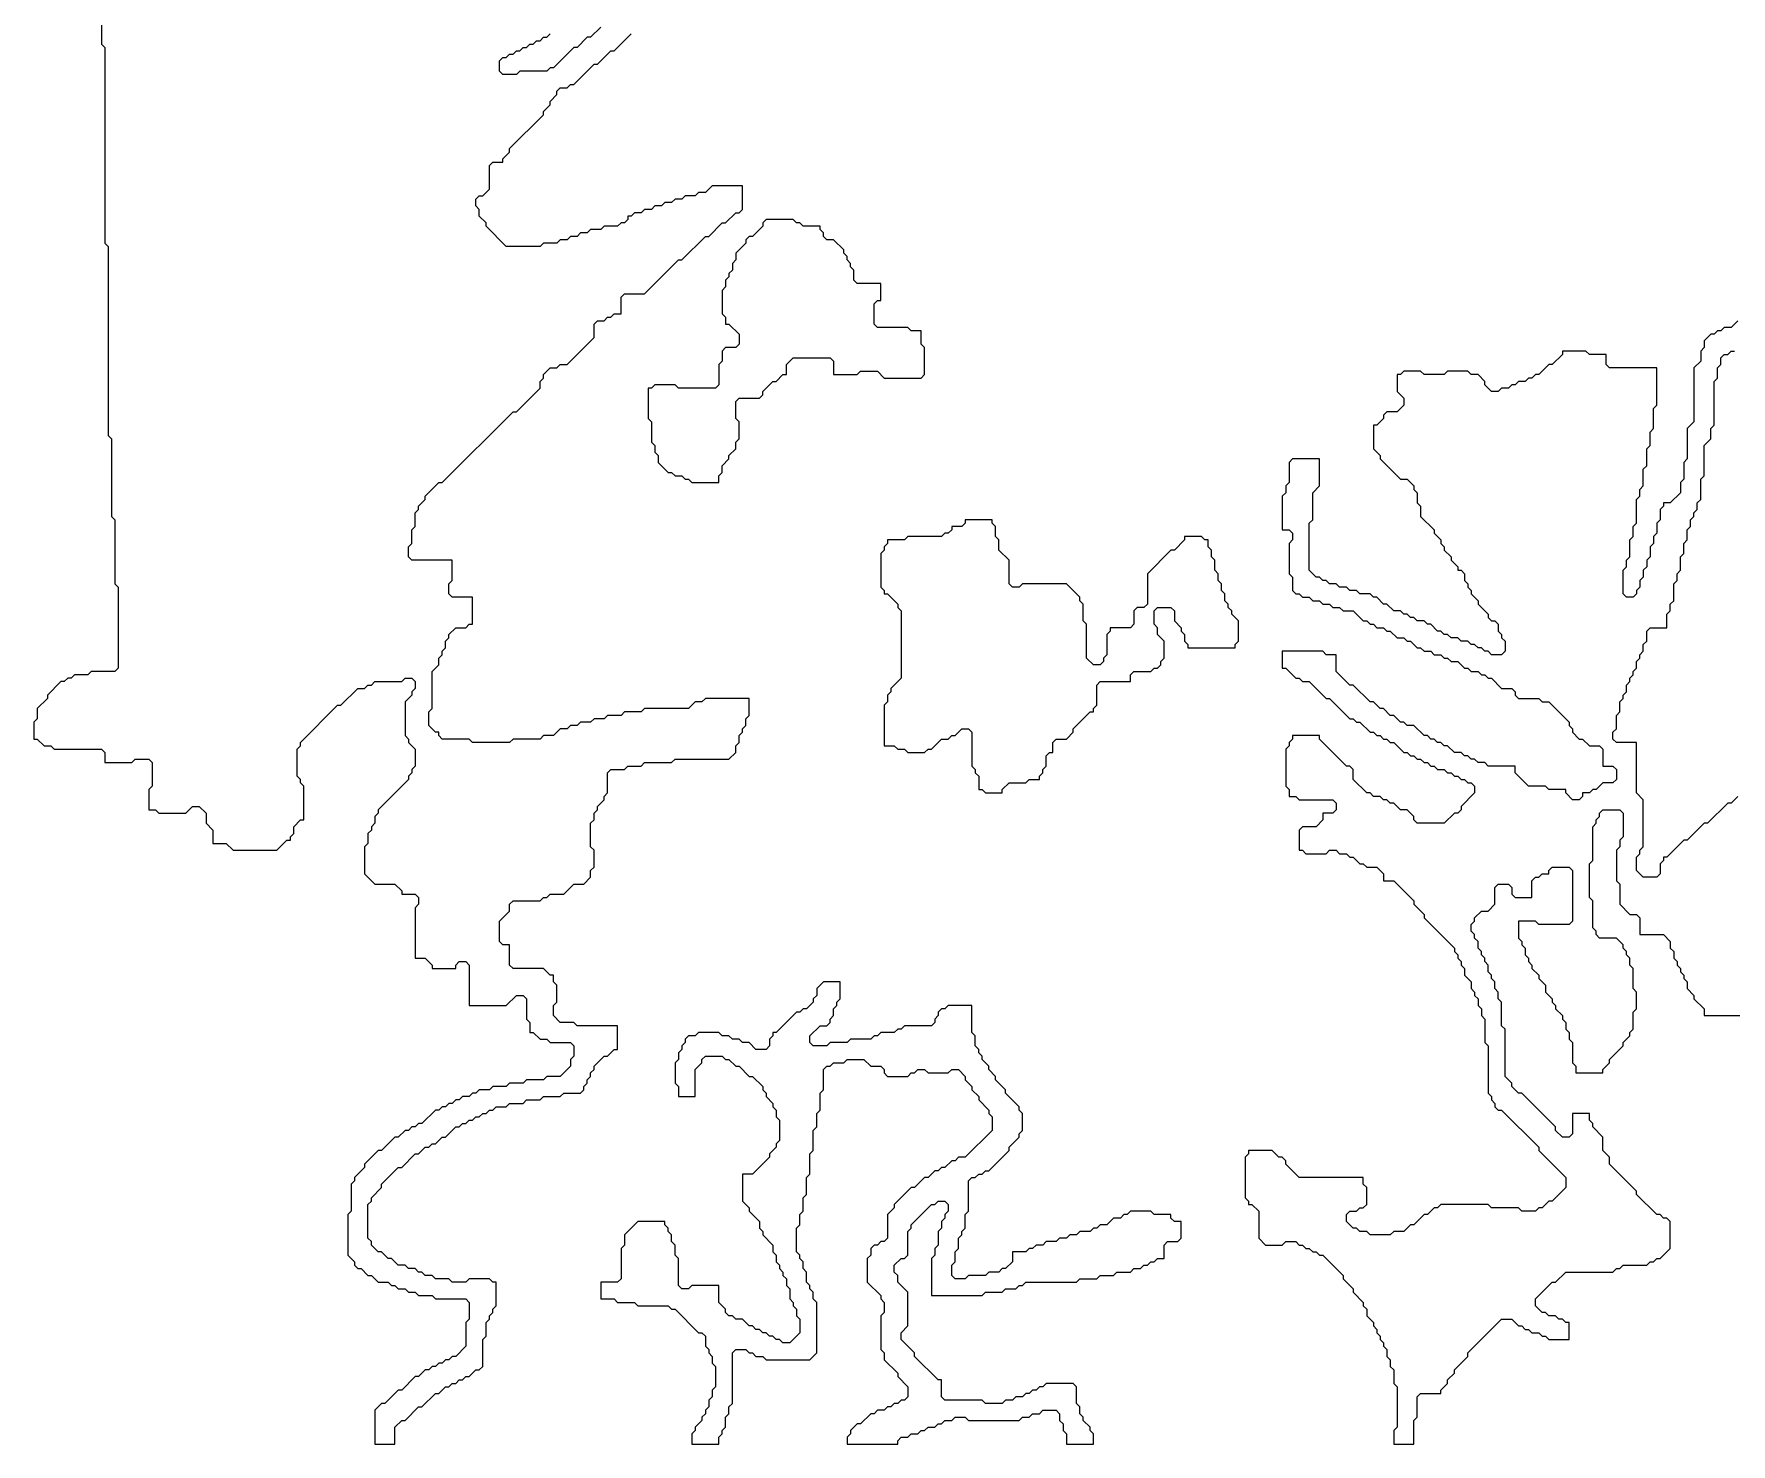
# Model space of a CAD drawing. Header units: metres. Extents: x 0 to 333, y 0 to 424.
# Drawn here: x 202.33 to 244.25, y 0.08 to 34.92 of the extents above; entities that cross this region are included whole.
import ezdxf

# ---------------------------------------------------------------- set-up
doc = ezdxf.new("R2010")
doc.units = ezdxf.units.M

msp = doc.modelspace()

# ---------------------------------------------------------------- linework, layer by layer
for points in [[(204, 37.167), (204, 34.667), (204.083, 34.583), (204.083, 29.75), (204.167, 29.667), (204.167, 25), (204.25, 24.917), (204.25, 23), (204.333, 22.917), (204.333, 21.333), (204.417, 21.25), (204.417, 19.25), (204.333, 19.167), (203.75, 19.167), (203.667, 19.083), (203.333, 19.083), (203.25, 19), (203.167, 19), (203.083, 18.917), (203, 18.917), (202.667, 18.583), (202.667, 18.5), (202.417, 18.25), (202.417, 18), (202.333, 17.917), (202.333, 17.5), (202.417, 17.5), (202.583, 17.333), (202.75, 17.333), (202.833, 17.25), (204, 17.25), (204.083, 17.167), (204.083, 16.917), (204.75, 16.917), (204.833, 17), (205.167, 17), (205.25, 16.917), (205.25, 16.333), (205.167, 16.25), (205.167, 15.75), (205.333, 15.75), (205.417, 15.667), (206.083, 15.667), (206.25, 15.833), (206.417, 15.833), (206.583, 15.667), (206.583, 15.417), (206.75, 15.25), (206.75, 14.917), (207.083, 14.917), (207.25, 14.75), (208.333, 14.75), (208.583, 15), (208.667, 15), (208.667, 15.083), (208.75, 15.167), (208.75, 15.333), (208.917, 15.5), (209, 15.5), (209, 16.333), (208.917, 16.417), (208.917, 16.5), (208.833, 16.583), (208.833, 17.25), (208.917, 17.333), (208.917, 17.417), (209.833, 18.333), (209.917, 18.333), (210.333, 18.75), (210.5, 18.75), (210.583, 18.833), (210.667, 18.833), (210.75, 18.917), (211.417, 18.917), (211.5, 19), (211.667, 19), (211.75, 18.917), (211.75, 18.75), (211.667, 18.667), (211.667, 18.583), (211.5, 18.417), (211.5, 17.583), (211.583, 17.5), (211.583, 17.417), (211.75, 17.25), (211.75, 16.833), (211.667, 16.75), (211.667, 16.667), (211.583, 16.583), (211.583, 16.5), (210.833, 15.75), (210.833, 15.667), (210.75, 15.583), (210.75, 15.417), (210.667, 15.333), (210.667, 15.25), (210.583, 15.167), (210.583, 14.917), (210.5, 14.833), (210.5, 14.167), (210.75, 13.917), (211.25, 13.917), (211.417, 13.75), (211.417, 13.667), (211.75, 13.667), (211.833, 13.583), (211.833, 13.417), (211.75, 13.333), (211.75, 12.083), (212, 12.083), (212.167, 11.917), (212.167, 11.833), (212.75, 11.833), (212.75, 11.917), (212.833, 12), (213, 12), (213.083, 11.917), (213.083, 10.917), (214, 10.917), (214.25, 11.167), (214.417, 11.167), (214.5, 11.083), (214.5, 10.583), (214.583, 10.5), (214.583, 10.25), (214.667, 10.25), (214.833, 10.083), (215, 10.083), (215.083, 10), (215.583, 10), (215.667, 9.917), (215.667, 9.667), (215.583, 9.583), (215.583, 9.417), (215.333, 9.167), (215, 9.167), (214.917, 9.083), (214.5, 9.083), (214.417, 9), (214.083, 9), (214, 8.917), (213.667, 8.917), (213.583, 8.833), (213.333, 8.833), (213.25, 8.75), (213.167, 8.75), (213.083, 8.667), (212.917, 8.667), (212.833, 8.583), (212.75, 8.583), (212.667, 8.5), (212.583, 8.5), (212.5, 8.417), (212.417, 8.417), (212.333, 8.333), (212.25, 8.333), (211.917, 8), (211.833, 8), (211.75, 7.917), (211.667, 7.917), (211.583, 7.833), (211.5, 7.833), (211.333, 7.667), (211.25, 7.667), (210.917, 7.333), (210.833, 7.333), (210.5, 7), (210.5, 6.917), (210.25, 6.667), (210.25, 6.583), (210.167, 6.5), (210.167, 5.833), (210.083, 5.75), (210.083, 4.75), (210.25, 4.583), (210.25, 4.5), (210.333, 4.417), (210.417, 4.417), (210.583, 4.25), (210.667, 4.25), (210.833, 4.083), (211.083, 4.083), (211.167, 4), (211.25, 4), (211.333, 3.917), (211.5, 3.917), (211.583, 3.833), (211.75, 3.833), (211.833, 3.75), (212.167, 3.75), (212.25, 3.667), (213, 3.667), (213.083, 3.583), (213.083, 3.167), (213, 3.083), (213, 2.5), (212.75, 2.25), (212.667, 2.25), (212.583, 2.167), (212.5, 2.167), (212.417, 2.083), (212.333, 2.083), (212.25, 2), (212.167, 2), (212.083, 1.917), (212, 1.917), (211.833, 1.75), (211.75, 1.75), (211.417, 1.417), (211.333, 1.417), (211, 1.083), (210.917, 1.083), (210.75, 0.917), (210.75, 0.083), (211.25, 0.083), (211.25, 0.5), (211.417, 0.667), (211.5, 0.667), (211.833, 1), (211.917, 1), (212.25, 1.333), (212.333, 1.333), (212.5, 1.5), (212.583, 1.5), (212.667, 1.583), (212.75, 1.583), (212.833, 1.667), (212.917, 1.667), (213, 1.75), (213.083, 1.75), (213.25, 1.917), (213.333, 1.917), (213.417, 2), (213.417, 2.667), (213.5, 2.75), (213.5, 3.083), (213.583, 3.167), (213.583, 3.25), (213.667, 3.333), (213.667, 3.417), (213.75, 3.5), (213.75, 4.083), (213.667, 4.083), (213.583, 4.167), (213.083, 4.167), (213, 4.083), (212.667, 4.083), (212.583, 4.167), (212.25, 4.167), (212.167, 4.25), (212, 4.25), (211.917, 4.333), (211.833, 4.333), (211.75, 4.417), (211.583, 4.417), (211.5, 4.5), (211.333, 4.5), (211.167, 4.667), (211.083, 4.667), (210.917, 4.833), (210.833, 4.833), (210.667, 5), (210.667, 5.083), (210.583, 5.167), (210.583, 6), (210.667, 6.083), (210.667, 6.167), (210.917, 6.417), (210.917, 6.5), (211.333, 6.917), (211.417, 6.917), (211.75, 7.25), (211.833, 7.25), (212, 7.417), (212.083, 7.417), (212.167, 7.5), (212.25, 7.5), (212.417, 7.667), (212.5, 7.667), (212.75, 7.917), (212.833, 7.917), (212.917, 8), (213, 8), (213.083, 8.083), (213.167, 8.083), (213.25, 8.167), (213.333, 8.167), (213.417, 8.25), (213.5, 8.25), (213.583, 8.333), (213.667, 8.333), (213.75, 8.417), (214, 8.417), (214.083, 8.5), (214.417, 8.5), (214.5, 8.583), (214.833, 8.583), (214.917, 8.667), (215.333, 8.667), (215.417, 8.75), (215.833, 8.75), (215.917, 8.833), (215.917, 8.917), (216, 9), (216, 9.083), (216.083, 9.167), (216.083, 9.25), (216.167, 9.333), (216.167, 9.417), (216.417, 9.667), (216.5, 9.667), (216.667, 9.833), (216.75, 9.833), (216.75, 10.417), (215.75, 10.417), (215.667, 10.5), (215.333, 10.5), (215.167, 10.667), (215.167, 10.917), (215.25, 11), (215.25, 11.417), (215.167, 11.5), (215.167, 11.667), (215.083, 11.667), (214.917, 11.833), (214.167, 11.833), (214.083, 11.917), (214.083, 12.417), (213.917, 12.417), (213.833, 12.5), (213.833, 13), (214.083, 13.25), (214.083, 13.417), (214.167, 13.5), (214.833, 13.5), (214.917, 13.583), (215, 13.583), (215.083, 13.667), (215.417, 13.667), (215.667, 13.917), (215.917, 13.917), (216.083, 14.083), (216.083, 14.25), (216.167, 14.333), (216.167, 14.75), (216.083, 14.833), (216.083, 15.417), (216.167, 15.5), (216.167, 15.667), (216.25, 15.75), (216.25, 15.833), (216.417, 16), (216.417, 16.083), (216.5, 16.167), (216.5, 16.667), (216.583, 16.75), (216.917, 16.75), (217, 16.833), (217.333, 16.833), (217.417, 16.917), (218.083, 16.917), (218.167, 17), (219.5, 17), (219.667, 17.167), (219.667, 17.333), (219.75, 17.417), (219.75, 17.583), (219.833, 17.667), (219.833, 17.75), (219.917, 17.833), (219.917, 18), (220, 18.083), (220, 18.5), (218.917, 18.5), (218.833, 18.417), (218.667, 18.417), (218.5, 18.25), (217.417, 18.25), (217.333, 18.167), (216.917, 18.167), (216.833, 18.083), (216.5, 18.083), (216.417, 18), (216.167, 18), (216.083, 17.917), (215.833, 17.917), (215.75, 17.833), (215.583, 17.833), (215.5, 17.75), (215.333, 17.75), (215.167, 17.583), (214.917, 17.583), (214.833, 17.5), (214.167, 17.5), (214.083, 17.417), (213.167, 17.417), (213.083, 17.5), (212.417, 17.5), (212.333, 17.583), (212.333, 17.667), (212.25, 17.667), (212.083, 17.833), (212.083, 18.167), (212.167, 18.25), (212.167, 19.167), (212.333, 19.333), (212.333, 19.5), (212.417, 19.583), (212.417, 19.667), (212.5, 19.75), (212.5, 19.917), (212.583, 20), (212.583, 20.083), (212.75, 20.25), (213, 20.25), (213.083, 20.333), (213.167, 20.333), (213.167, 21), (212.667, 21), (212.583, 21.083), (212.583, 21.333), (212.667, 21.417), (212.667, 21.917), (211.667, 21.917), (211.583, 22), (211.583, 22.25), (211.667, 22.333), (211.667, 22.667), (211.75, 22.75), (211.75, 23.083), (211.833, 23.167), (211.833, 23.25), (212, 23.417), (212, 23.5), (212.333, 23.833), (212.417, 23.833), (214.167, 25.583), (214.25, 25.583), (214.833, 26.167), (214.833, 26.333), (214.917, 26.417), (214.917, 26.5), (215.083, 26.667), (215.25, 26.667), (215.333, 26.75), (215.5, 26.75), (216.167, 27.417), (216.167, 27.75), (216.25, 27.833), (216.417, 27.833), (216.5, 27.917), (216.583, 27.917), (216.667, 28), (216.833, 28), (216.833, 28.417), (216.917, 28.5), (217.417, 28.5), (218.25, 29.333), (218.333, 29.333), (218.917, 29.917), (219, 29.917), (219.333, 30.25), (219.417, 30.25), (219.667, 30.5), (219.75, 30.5), (219.833, 30.583), (219.833, 31.167), (219.083, 31.167), (218.917, 31), (218.75, 31), (218.667, 30.917), (218.417, 30.917), (218.333, 30.833), (218.167, 30.833), (218.083, 30.75), (217.917, 30.75), (217.833, 30.667), (217.667, 30.667), (217.583, 30.583), (217.417, 30.583), (217.333, 30.5), (217.167, 30.5), (217.083, 30.417), (217, 30.417), (217, 30.333), (216.917, 30.25), (216.833, 30.25), (216.75, 30.167), (216.417, 30.167), (216.333, 30.083), (216.083, 30.083), (216, 30), (215.833, 30), (215.75, 29.917), (215.583, 29.917), (215.5, 29.833), (215.333, 29.833), (215.25, 29.75), (214.917, 29.75), (214.833, 29.667), (214, 29.667), (213.5, 30.167), (213.5, 30.25), (213.333, 30.417), (213.333, 30.583), (213.25, 30.667), (213.25, 30.833), (213.333, 30.917), (213.417, 30.917), (213.583, 31.083), (213.583, 31.667), (213.667, 31.75), (213.917, 31.75), (213.917, 31.833), (214.083, 32), (214.083, 32.083), (214.917, 32.917), (214.917, 33), (215.083, 33.167), (215.083, 33.25), (215.25, 33.417), (215.25, 33.5), (215.333, 33.583), (215.5, 33.583), (215.583, 33.667), (215.667, 33.667), (216.167, 34.167), (216.25, 34.167), (216.583, 34.5), (216.667, 34.5), (217.083, 34.917)], [(216.333, 35.083), (216.083, 34.833), (216, 34.833), (215.75, 34.583), (215.667, 34.583), (215.167, 34.083), (215.083, 34.083), (215, 34), (214.333, 34), (214.25, 33.917), (213.917, 33.917), (213.833, 34), (213.833, 34.25), (213.917, 34.333), (214, 34.333), (214.083, 34.417), (214.167, 34.417), (214.25, 34.5), (214.333, 34.5), (214.417, 34.583), (214.5, 34.583), (214.583, 34.667), (214.667, 34.667), (214.75, 34.75), (214.833, 34.75), (214.917, 34.833), (215, 34.833), (215.083, 34.917)], [(244.417, 27.833), (244.25, 27.667), (244.083, 27.667), (244, 27.583), (243.917, 27.583), (243.833, 27.5), (243.75, 27.5), (243.583, 27.333), (243.583, 27.167), (243.5, 27.083), (243.5, 26.833), (243.333, 26.667), (243.333, 25.333), (243.167, 25.167), (243.167, 24.417), (243.083, 24.333), (243.083, 23.917), (243, 23.833), (243, 23.583), (242.75, 23.333), (242.583, 23.333), (242.583, 23.25), (242.5, 23.167), (242.5, 22.917), (242.417, 22.833), (242.417, 22.583), (242.333, 22.5), (242.333, 22.333), (242.25, 22.25), (242.25, 22), (242.167, 21.917), (242.167, 21.75), (242.083, 21.667), (242.083, 21.5), (242, 21.417), (242, 21.25), (241.917, 21.167), (241.917, 21.083), (241.833, 21), (241.667, 21), (241.583, 21.083), (241.583, 21.667), (241.667, 21.75), (241.667, 21.917), (241.75, 22), (241.75, 22.417), (241.833, 22.5), (241.833, 22.75), (241.917, 22.833), (241.917, 23.417), (242, 23.5), (242, 23.667), (242.083, 23.75), (242.083, 24.167), (242.167, 24.25), (242.167, 24.667), (242.25, 24.75), (242.25, 25.083), (242.333, 25.167), (242.333, 25.667), (242.417, 25.75), (242.417, 26.667), (241.25, 26.667), (241.167, 26.75), (241.167, 27), (240.75, 27), (240.667, 27.083), (240.083, 27.083), (240.083, 27), (239.833, 26.75), (239.75, 26.75), (239.5, 26.5), (239.417, 26.5), (239.333, 26.417), (239.25, 26.417), (239.167, 26.333), (239, 26.333), (238.917, 26.25), (238.833, 26.25), (238.75, 26.167), (238.583, 26.167), (238.5, 26.083), (238.333, 26.083), (238.167, 26.25), (238.167, 26.333), (238, 26.5), (237.833, 26.5), (237.75, 26.583), (237.25, 26.583), (237.167, 26.5), (236.667, 26.5), (236.583, 26.583), (236.167, 26.583), (236.083, 26.5), (236, 26.5), (236, 26.083), (236.167, 25.917), (236.167, 25.75), (236, 25.583), (235.75, 25.583), (235.667, 25.5), (235.667, 25.417), (235.5, 25.25), (235.417, 25.25), (235.417, 24.667), (235.583, 24.5), (235.583, 24.417), (236.083, 23.917), (236.25, 23.917), (236.417, 23.75), (236.417, 23.667), (236.5, 23.583), (236.5, 23.333), (236.583, 23.25), (236.583, 23), (236.917, 22.667), (236.917, 22.583), (237.083, 22.417), (237.083, 22.333), (237.167, 22.25), (237.167, 22.167), (237.333, 22), (237.333, 21.917), (237.5, 21.75), (237.5, 21.667), (237.583, 21.667), (237.667, 21.583), (237.667, 21.417), (237.75, 21.333), (237.75, 21.25), (237.833, 21.167), (237.833, 21.083), (238, 20.917), (238, 20.833), (238.25, 20.583), (238.25, 20.5), (238.333, 20.417), (238.417, 20.417), (238.5, 20.333), (238.5, 20.167), (238.583, 20.083), (238.583, 20), (238.667, 19.917), (238.667, 19.667), (238.583, 19.583), (238.333, 19.583), (238.25, 19.667), (238.167, 19.667), (238.083, 19.75), (238, 19.75), (237.917, 19.833), (237.833, 19.833), (237.75, 19.917), (237.583, 19.917), (237.5, 20), (237.333, 20), (237.25, 20.083), (237.167, 20.083), (237.083, 20.167), (237, 20.167), (236.833, 20.333), (236.75, 20.333), (236.667, 20.417), (236.5, 20.417), (236.417, 20.5), (236.333, 20.5), (236.25, 20.583), (236.167, 20.583), (236.083, 20.667), (235.917, 20.667), (235.75, 20.833), (235.667, 20.833), (235.5, 21), (235.417, 21), (235.333, 21.083), (235.083, 21.083), (235, 21.167), (234.833, 21.167), (234.75, 21.25), (234.583, 21.25), (234.5, 21.333), (234.333, 21.333), (234.25, 21.417), (234.167, 21.417), (234.083, 21.5), (234, 21.5), (233.833, 21.667), (233.833, 22.833), (233.917, 22.917), (233.917, 23.583), (234.083, 23.75), (234.083, 24.417), (233.417, 24.417), (233.333, 24.333), (233.333, 23.833), (233.25, 23.75), (233.25, 23.583), (233.167, 23.5), (233.167, 22.667), (233.333, 22.667), (233.417, 22.583), (233.417, 22.417), (233.333, 22.333), (233.333, 21.583), (233.417, 21.5), (233.417, 21.167), (233.5, 21.083), (233.583, 21.083), (233.667, 21), (233.833, 21), (233.917, 20.917), (234.083, 20.917), (234.167, 20.833), (234.333, 20.833), (234.417, 20.75), (234.583, 20.75), (234.667, 20.667), (234.917, 20.667), (235.167, 20.417), (235.25, 20.417), (235.333, 20.333), (235.417, 20.333), (235.5, 20.25), (235.667, 20.25), (235.75, 20.167), (235.833, 20.167), (236, 20), (236.167, 20), (236.25, 19.917), (236.333, 19.917), (236.5, 19.75), (236.583, 19.75), (236.667, 19.667), (236.833, 19.667), (236.917, 19.583), (237.083, 19.583), (237.167, 19.5), (237.25, 19.5), (237.333, 19.417), (237.5, 19.417), (237.667, 19.25), (237.75, 19.25), (237.833, 19.167), (238, 19.167), (238.083, 19.083), (238.167, 19.083), (238.25, 19), (238.333, 19), (238.583, 18.75), (238.833, 18.75), (238.917, 18.667), (238.917, 18.583), (239, 18.5), (239.5, 18.5), (239.583, 18.417), (239.75, 18.417), (240.25, 17.917), (240.25, 17.833), (240.333, 17.75), (240.333, 17.667), (240.5, 17.5), (240.583, 17.5), (240.75, 17.333), (241, 17.333), (241.083, 17.25), (241.083, 16.833), (241.333, 16.833), (241.417, 16.75), (241.417, 16.5), (241.333, 16.417), (241.083, 16.417), (240.917, 16.25), (240.833, 16.25), (240.75, 16.167), (240.583, 16.167), (240.583, 16.083), (240.5, 16), (240.333, 16), (240.167, 16.167), (240.167, 16.25), (239.75, 16.25), (239.667, 16.333), (239.25, 16.333), (238.917, 16.667), (238.917, 16.833), (238.25, 16.833), (238.167, 16.917), (238, 16.917), (237.917, 17), (237.833, 17), (237.75, 17.083), (237.667, 17.083), (237.583, 17.167), (237.417, 17.167), (237.25, 17.333), (237.167, 17.333), (237.083, 17.417), (237, 17.417), (236.917, 17.5), (236.833, 17.5), (236.75, 17.583), (236.667, 17.583), (236.417, 17.833), (236.25, 17.833), (236.167, 17.917), (236.083, 17.917), (235.917, 18.083), (235.833, 18.083), (235.667, 18.25), (235.583, 18.25), (235.417, 18.417), (235.333, 18.417), (234.917, 18.833), (234.833, 18.833), (234.5, 19.167), (234.5, 19.583), (234.25, 19.583), (234.167, 19.667), (233.167, 19.667), (233.167, 19.25), (233.25, 19.25), (233.5, 19), (233.583, 19), (233.667, 18.917), (233.833, 18.917), (234.25, 18.5), (234.333, 18.5), (234.833, 18), (234.917, 18), (235, 17.917), (235.083, 17.917), (235.333, 17.667), (235.417, 17.667), (235.5, 17.583), (235.583, 17.583), (235.667, 17.5), (235.75, 17.5), (235.833, 17.417), (235.917, 17.417), (236.167, 17.167), (236.25, 17.167), (236.333, 17.083), (236.417, 17.083), (236.5, 17), (236.583, 17), (236.667, 16.917), (236.75, 16.917), (236.833, 16.833), (236.917, 16.833), (237, 16.75), (237.167, 16.75), (237.25, 16.667), (237.333, 16.667), (237.417, 16.583), (237.5, 16.583), (237.583, 16.5), (237.667, 16.5), (237.75, 16.417), (237.833, 16.417), (237.917, 16.333), (237.917, 16.167), (237.583, 15.833), (237.583, 15.75), (237.5, 15.667), (237.417, 15.667), (237.167, 15.417), (236.5, 15.417), (236.417, 15.5), (236.417, 15.583), (236.25, 15.75), (236.083, 15.75), (235.917, 15.917), (235.833, 15.917), (235.75, 16), (235.667, 16), (235.583, 16.083), (235.417, 16.083), (235.333, 16.167), (235.25, 16.167), (234.917, 16.5), (234.917, 16.75), (234.833, 16.833), (234.75, 16.833), (234.083, 17.5), (234.083, 17.583), (233.417, 17.583), (233.417, 17.5), (233.333, 17.417), (233.333, 17.333), (233.25, 17.25), (233.25, 16.333), (233.333, 16.25), (233.333, 16.083), (233.5, 16.083), (233.583, 16), (234.417, 16), (234.5, 15.917), (234.5, 15.75), (234.417, 15.667), (234.167, 15.667), (234.167, 15.5), (234, 15.333), (233.667, 15.333), (233.583, 15.25), (233.583, 14.75), (233.667, 14.75), (233.75, 14.667), (234.25, 14.667), (234.333, 14.75), (234.5, 14.75), (234.583, 14.667), (234.75, 14.667), (234.833, 14.583), (234.917, 14.583), (235.083, 14.417), (235.167, 14.417), (235.25, 14.333), (235.5, 14.333), (235.667, 14.167), (235.667, 14), (235.917, 14), (236.417, 13.5), (236.417, 13.417), (236.667, 13.167), (236.667, 13.083), (237.417, 12.333), (237.417, 12.25), (237.5, 12.167), (237.5, 12.083), (237.583, 12), (237.583, 11.917), (237.667, 11.833), (237.667, 11.667), (237.833, 11.5), (237.833, 11.333), (237.917, 11.25), (237.917, 11.167), (238, 11.083), (238, 10.917), (238.083, 10.833), (238.083, 10.667), (238.167, 10.583), (238.167, 10), (238.25, 9.917), (238.25, 8.75), (238.333, 8.667), (238.333, 8.583), (238.417, 8.5), (238.417, 8.417), (238.5, 8.333), (238.583, 8.333), (239.5, 7.417), (239.5, 7.333), (240.167, 6.667), (240.167, 6.417), (239.833, 6.083), (239.75, 6.083), (239.583, 5.917), (239.5, 5.917), (239.417, 5.833), (239.083, 5.833), (239, 5.917), (238.333, 5.917), (238.25, 6), (237.083, 6), (237, 5.917), (236.917, 5.917), (236.75, 5.75), (236.667, 5.75), (236.417, 5.5), (236.333, 5.5), (236.167, 5.333), (235.917, 5.333), (235.833, 5.25), (235.333, 5.25), (235.25, 5.333), (235.083, 5.333), (235, 5.417), (234.917, 5.417), (234.75, 5.583), (234.75, 5.75), (234.833, 5.833), (235, 5.833), (235.083, 5.917), (235.167, 5.917), (235.25, 6), (235.25, 6.417), (235.167, 6.5), (235.167, 6.667), (233.583, 6.667), (233.25, 7), (233.25, 7.083), (233.167, 7.167), (233.083, 7.167), (232.917, 7.333), (232.333, 7.333), (232.333, 7.25), (232.25, 7.167), (232.25, 6.167), (232.333, 6.083), (232.333, 6), (232.417, 6), (232.583, 5.833), (232.583, 5.167), (232.75, 5), (233.167, 5), (233.25, 5.083), (233.5, 5.083), (233.583, 5), (233.667, 5), (233.75, 4.917), (233.833, 4.917), (233.917, 4.833), (234, 4.833), (234.083, 4.75), (234.167, 4.75), (234.667, 4.25), (234.667, 4.167), (234.917, 3.917), (234.917, 3.833), (235.167, 3.583), (235.167, 3.5), (235.25, 3.417), (235.25, 3.25), (235.417, 3.083), (235.417, 3), (235.5, 2.917), (235.5, 2.833), (235.583, 2.75), (235.583, 2.667), (235.667, 2.583), (235.667, 2.5), (235.75, 2.417), (235.75, 2.25), (235.833, 2.167), (235.833, 2), (235.917, 1.917), (235.917, 1.583), (236, 1.5), (236, 0.5), (235.917, 0.417), (235.917, 0.083), (236.417, 0.083), (236.417, 0.667), (236.5, 0.75), (236.5, 1.25), (236.583, 1.333), (237.083, 1.333), (237.083, 1.417), (237.25, 1.583), (237.25, 1.667), (237.417, 1.833), (237.417, 1.917), (237.75, 2.25), (237.75, 2.333), (238.583, 3.167), (238.833, 3.167), (239, 3), (239.083, 3), (239.167, 2.917), (239.25, 2.917), (239.333, 2.833), (239.5, 2.833), (239.583, 2.75), (239.667, 2.75), (239.75, 2.667), (240.25, 2.667), (240.25, 3.083), (240.167, 3.083), (240.083, 3.167), (240, 3.167), (239.917, 3.25), (239.75, 3.25), (239.667, 3.333), (239.583, 3.333), (239.417, 3.5), (239.417, 3.667), (239.833, 4.083), (239.917, 4.083), (240.167, 4.333), (241.333, 4.333), (241.417, 4.417), (241.5, 4.417), (241.583, 4.5), (242.167, 4.5), (242.25, 4.583), (242.333, 4.583), (242.417, 4.667), (242.5, 4.667), (242.75, 4.917), (242.75, 5.583), (242.667, 5.667), (242.583, 5.667), (242.5, 5.75), (242.417, 5.75), (241.917, 6.25), (241.917, 6.333), (241.25, 7), (241.25, 7.167), (241.083, 7.333), (241.083, 7.667), (240.833, 7.917), (240.833, 8), (240.75, 8.083), (240.75, 8.25), (240.333, 8.25), (240.333, 7.75), (240.25, 7.667), (240.083, 7.667), (239.917, 7.833), (239.917, 7.917), (239.083, 8.75), (239, 8.75), (238.833, 8.917), (238.833, 9), (238.667, 9.167), (238.667, 10.333), (238.583, 10.417), (238.583, 11), (238.5, 11.083), (238.5, 11.25), (238.417, 11.333), (238.417, 11.5), (238.333, 11.583), (238.333, 11.667), (238.25, 11.75), (238.25, 11.917), (238.167, 12), (238.167, 12.083), (238.083, 12.167), (238.083, 12.25), (238, 12.333), (238, 12.5), (237.917, 12.583), (237.917, 12.667), (237.833, 12.75), (237.833, 12.917), (237.917, 13), (237.917, 13.083), (238.083, 13.25), (238.25, 13.25), (238.417, 13.417), (238.417, 13.833), (238.5, 13.917), (238.75, 13.917), (238.833, 13.833), (238.833, 13.667), (238.917, 13.583), (239.333, 13.583), (239.333, 14), (239.417, 14.083), (239.5, 14.083), (239.583, 14.167), (239.75, 14.167), (239.75, 14.25), (239.833, 14.333), (240.25, 14.333), (240.333, 14.25), (240.333, 13), (240.25, 12.917), (239.5, 12.917), (239.417, 13), (239, 13), (239, 12.583), (239.083, 12.5), (239.083, 12.417), (239.167, 12.333), (239.167, 12.167), (239.25, 12.083), (239.25, 12), (239.333, 11.917), (239.333, 11.833), (239.5, 11.667), (239.5, 11.583), (239.667, 11.417), (239.667, 11.25), (239.833, 11.083), (239.833, 11), (239.917, 10.917), (239.917, 10.833), (240.083, 10.667), (240.083, 10.583), (240.167, 10.5), (240.167, 10.333), (240.25, 10.25), (240.25, 10.083), (240.333, 10), (240.333, 9.5), (240.417, 9.417), (240.417, 9.25), (241.083, 9.25), (241.083, 9.333), (241.25, 9.5), (241.25, 9.583), (241.583, 9.917), (241.583, 10), (241.75, 10.167), (241.75, 10.25), (241.833, 10.333), (241.833, 10.75), (241.917, 10.833), (241.917, 11.25), (241.833, 11.333), (241.833, 11.833), (241.75, 11.917), (241.75, 12.083), (241.667, 12.167), (241.667, 12.25), (241.583, 12.333), (241.583, 12.417), (241.417, 12.583), (241, 12.583), (240.917, 12.667), (240.917, 12.75), (240.833, 12.833), (240.833, 13.5), (240.75, 13.583), (240.75, 14.417), (240.833, 14.5), (240.833, 15.333), (240.917, 15.417), (240.917, 15.5), (241, 15.583), (241, 15.667), (241.083, 15.75), (241.5, 15.75), (241.583, 15.667), (241.583, 15.083), (241.5, 15), (241.5, 14.833), (241.417, 14.75), (241.417, 14), (241.5, 13.917), (241.5, 13.417), (241.75, 13.167), (241.917, 13.167), (242, 13.083), (242, 12.667), (242.583, 12.667), (242.75, 12.5), (242.75, 12.333), (242.833, 12.25), (242.833, 12.083), (242.917, 12), (242.917, 11.917), (243, 11.833), (243, 11.75), (243.083, 11.667), (243.083, 11.583), (243.167, 11.5), (243.167, 11.333), (243.333, 11.167), (243.333, 11.083), (243.583, 10.833), (243.583, 10.667), (244.583, 10.667)], [(244.417, 16.083), (244.25, 15.917), (244.167, 15.917), (243.667, 15.417), (243.583, 15.417), (243.167, 15), (243.083, 15), (242.667, 14.583), (242.583, 14.583), (242.583, 14.5), (242.5, 14.417), (242.5, 14.167), (242.417, 14.083), (242.083, 14.083), (241.917, 14.25), (241.917, 14.583), (242, 14.667), (242, 14.75), (242.083, 14.833), (242.083, 16), (241.917, 16.167), (241.917, 17.417), (241.417, 17.417), (241.333, 17.5), (241.333, 17.667), (241.417, 17.75), (241.417, 18.083), (241.5, 18.167), (241.5, 18.417), (241.583, 18.5), (241.583, 18.583), (241.667, 18.667), (241.667, 18.833), (241.75, 18.917), (241.75, 19), (241.833, 19.083), (241.833, 19.167), (241.917, 19.25), (241.917, 19.417), (242, 19.5), (242, 19.583), (242.083, 19.667), (242.083, 19.833), (242.167, 19.917), (242.167, 20.167), (242.25, 20.25), (242.667, 20.25), (242.667, 20.583), (242.75, 20.667), (242.75, 20.833), (242.833, 20.917), (242.833, 21.333), (242.917, 21.417), (242.917, 21.583), (243, 21.667), (243, 22), (243.083, 22.083), (243.083, 22.333), (243.167, 22.417), (243.167, 22.667), (243.25, 22.75), (243.25, 22.917), (243.333, 23), (243.333, 23.083), (243.417, 23.167), (243.417, 23.333), (243.5, 23.417), (243.5, 23.917), (243.583, 24), (243.583, 24.75), (243.75, 24.917), (243.75, 25.167), (243.833, 25.25), (243.833, 26.333), (243.917, 26.417), (243.917, 26.667), (244, 26.75), (244, 26.917), (244.083, 27), (244.167, 27), (244.25, 27.083), (244.333, 27.083)]]:
    msp.add_lwpolyline(points)
for points in [[(220.417, 30.333), (220.333, 30.25), (220.333, 30.167), (220.083, 29.917), (220, 29.917), (219.917, 29.833), (219.917, 29.75), (219.667, 29.5), (219.667, 29.333), (219.583, 29.25), (219.583, 29.083), (219.5, 29), (219.5, 28.917), (219.417, 28.833), (219.417, 28.667), (219.333, 28.583), (219.333, 28), (219.417, 27.917), (219.417, 27.75), (219.5, 27.75), (219.75, 27.5), (219.75, 27.25), (219.667, 27.167), (219.417, 27.167), (219.333, 27.083), (219.333, 26.833), (219.25, 26.75), (219.25, 26.25), (219.167, 26.167), (218.25, 26.167), (218.167, 26.25), (217.667, 26.25), (217.583, 26.167), (217.5, 26.167), (217.5, 25.417), (217.583, 25.333), (217.583, 24.833), (217.667, 24.75), (217.667, 24.583), (217.75, 24.5), (217.75, 24.333), (218, 24.083), (218.083, 24.083), (218.167, 24), (218.333, 24), (218.417, 23.917), (218.5, 23.917), (218.583, 23.833), (219.25, 23.833), (219.25, 24), (219.333, 24.083), (219.333, 24.25), (219.5, 24.417), (219.5, 24.5), (219.667, 24.667), (219.667, 24.833), (219.75, 24.917), (219.75, 25.333), (219.667, 25.417), (219.667, 25.833), (219.75, 25.917), (220.25, 25.917), (220.333, 26), (220.333, 26.083), (220.583, 26.333), (220.667, 26.333), (220.833, 26.5), (220.917, 26.5), (220.917, 26.75), (221.083, 26.917), (222, 26.917), (222.083, 26.833), (222.083, 26.5), (222.667, 26.5), (222.75, 26.583), (223.167, 26.583), (223.333, 26.417), (224.25, 26.417), (224.333, 26.5), (224.333, 27.167), (224.25, 27.25), (224.25, 27.583), (224, 27.583), (223.917, 27.667), (223.167, 27.667), (223.083, 27.75), (223.083, 28.25), (223.167, 28.333), (223.25, 28.333), (223.25, 28.75), (222.667, 28.75), (222.583, 28.833), (222.583, 29.083), (222.5, 29.167), (222.5, 29.25), (222.417, 29.333), (222.417, 29.417), (222.333, 29.5), (222.333, 29.583), (222.083, 29.833), (221.917, 29.833), (221.833, 29.917), (221.833, 30), (221.75, 30.083), (221.75, 30.167), (221.333, 30.167), (221.25, 30.25), (221.167, 30.25), (221.083, 30.333)], [(225.333, 22.917), (225.333, 22.833), (225.25, 22.75), (225, 22.75), (225, 22.667), (224.917, 22.583), (224.833, 22.583), (224.75, 22.5), (223.917, 22.5), (223.833, 22.417), (223.417, 22.417), (223.417, 22.333), (223.333, 22.25), (223.333, 22.167), (223.25, 22.083), (223.25, 21.25), (223.333, 21.167), (223.333, 21.083), (223.417, 21.083), (223.667, 20.833), (223.667, 20.75), (223.75, 20.667), (223.75, 19), (223.5, 18.75), (223.5, 18.667), (223.417, 18.583), (223.417, 18.417), (223.333, 18.333), (223.333, 17.333), (223.583, 17.333), (223.667, 17.25), (223.833, 17.25), (223.917, 17.167), (224.333, 17.167), (224.417, 17.25), (224.5, 17.25), (224.75, 17.5), (224.917, 17.5), (225, 17.583), (225.083, 17.583), (225.25, 17.75), (225.417, 17.75), (225.5, 17.667), (225.5, 16.833), (225.583, 16.75), (225.583, 16.667), (225.667, 16.583), (225.667, 16.25), (225.75, 16.25), (225.833, 16.167), (226.25, 16.167), (226.25, 16.25), (226.417, 16.417), (226.833, 16.417), (226.917, 16.5), (227.167, 16.5), (227.167, 16.583), (227.25, 16.667), (227.25, 16.75), (227.333, 16.833), (227.333, 17.083), (227.417, 17.167), (227.5, 17.167), (227.5, 17.417), (227.583, 17.5), (227.833, 17.5), (228, 17.667), (228, 17.75), (228.417, 18.167), (228.5, 18.167), (228.5, 18.25), (228.583, 18.333), (228.583, 18.833), (228.667, 18.917), (229.417, 18.917), (229.417, 19.083), (229.5, 19.167), (229.917, 19.167), (230, 19.25), (230.083, 19.25), (230.167, 19.333), (230.167, 19.417), (230.25, 19.5), (230.25, 19.917), (230.083, 20.083), (230.083, 20.25), (230, 20.333), (230, 20.667), (230.083, 20.75), (230.417, 20.75), (230.5, 20.667), (230.5, 20.417), (230.667, 20.25), (230.667, 20.167), (230.75, 20.083), (230.75, 19.917), (230.833, 19.833), (230.833, 19.75), (232, 19.75), (232, 19.833), (232.083, 19.917), (232.083, 20.417), (231.917, 20.583), (231.917, 20.667), (231.833, 20.75), (231.833, 20.833), (231.75, 20.917), (231.75, 21.083), (231.667, 21.167), (231.667, 21.333), (231.583, 21.417), (231.583, 21.583), (231.5, 21.667), (231.5, 21.917), (231.417, 22), (231.417, 22.167), (231.333, 22.25), (231.333, 22.417), (231.25, 22.417), (231.167, 22.5), (230.75, 22.5), (230.75, 22.417), (230.5, 22.167), (230.417, 22.167), (229.833, 21.583), (229.833, 20.833), (229.75, 20.75), (229.583, 20.75), (229.5, 20.667), (229.5, 20.333), (229.417, 20.25), (228.917, 20.25), (228.917, 20.167), (228.833, 20.083), (228.833, 19.583), (228.75, 19.5), (228.75, 19.417), (228.667, 19.333), (228.5, 19.333), (228.333, 19.5), (228.333, 20.333), (228.25, 20.417), (228.25, 20.833), (228.167, 20.917), (228.167, 21), (227.833, 21.333), (226.75, 21.333), (226.667, 21.25), (226.5, 21.25), (226.417, 21.333), (226.417, 21.917), (226.167, 22.167), (226.167, 22.417), (226.083, 22.5), (226.083, 22.75), (226, 22.833), (226, 22.917)], [(221.833, 11.5), (221.667, 11.333), (221.667, 11.167), (221.583, 11.083), (221.583, 11), (221.417, 10.833), (221.333, 10.833), (221.25, 10.75), (221.167, 10.75), (220.667, 10.25), (220.583, 10.25), (220.583, 10.167), (220.5, 10.083), (220.5, 9.917), (220.417, 9.833), (220.167, 9.833), (220, 10), (219.833, 10), (219.75, 10.083), (219.583, 10.083), (219.5, 10.167), (219.333, 10.167), (219.25, 10.25), (218.75, 10.25), (218.667, 10.167), (218.5, 10.167), (218.417, 10.083), (218.417, 10), (218.333, 9.917), (218.333, 9.833), (218.25, 9.75), (218.25, 9.583), (218.167, 9.5), (218.167, 9), (218.25, 8.917), (218.25, 8.667), (218.667, 8.667), (218.667, 9.333), (218.833, 9.5), (218.833, 9.583), (218.917, 9.667), (219.333, 9.667), (219.417, 9.583), (219.5, 9.583), (219.667, 9.417), (219.75, 9.417), (220, 9.167), (220.083, 9.167), (220.333, 8.917), (220.333, 8.833), (220.417, 8.75), (220.417, 8.667), (220.583, 8.5), (220.583, 8.417), (220.667, 8.333), (220.667, 8.167), (220.75, 8.083), (220.75, 7.583), (220.667, 7.5), (220.667, 7.417), (220.5, 7.25), (220.5, 7.167), (220.083, 6.75), (219.833, 6.75), (219.833, 6.083), (220, 5.917), (220, 5.833), (220.25, 5.583), (220.25, 5.417), (220.333, 5.333), (220.333, 5.25), (220.583, 5), (220.583, 4.833), (220.667, 4.75), (220.667, 4.583), (220.75, 4.5), (220.75, 4.417), (220.833, 4.333), (220.833, 4.25), (220.917, 4.167), (220.917, 4), (221, 3.917), (221, 3.667), (221.083, 3.583), (221.083, 3.5), (221.167, 3.417), (221.167, 3.25), (221.25, 3.167), (221.25, 2.833), (221, 2.583), (220.833, 2.583), (220.75, 2.667), (220.667, 2.667), (220.583, 2.75), (220.5, 2.75), (220.417, 2.833), (220.333, 2.833), (220.25, 2.917), (220.167, 2.917), (220.083, 3), (220, 3), (219.833, 3.167), (219.667, 3.167), (219.583, 3.25), (219.5, 3.25), (219.417, 3.333), (219.417, 3.417), (219.25, 3.583), (219.25, 4), (218.583, 4), (218.5, 3.917), (218.333, 3.917), (218.25, 4), (218.25, 4.667), (218.167, 4.75), (218.167, 5), (218.083, 5.083), (218.083, 5.25), (218, 5.333), (218, 5.417), (217.917, 5.5), (217.917, 5.583), (217.25, 5.583), (216.917, 5.25), (216.917, 5), (216.833, 4.917), (216.833, 4.167), (216.75, 4.083), (216.333, 4.083), (216.333, 3.667), (216.667, 3.667), (216.75, 3.583), (217.167, 3.583), (217.25, 3.5), (218, 3.5), (218.083, 3.417), (218.167, 3.417), (218.75, 2.833), (218.833, 2.833), (218.917, 2.75), (218.917, 2.5), (219, 2.417), (219, 2.333), (219.083, 2.25), (219.083, 2.083), (219.167, 2), (219.167, 1.5), (219.083, 1.417), (219.083, 1.25), (219, 1.167), (219, 1), (218.917, 0.917), (218.917, 0.833), (218.833, 0.75), (218.833, 0.667), (218.667, 0.5), (218.667, 0.417), (218.583, 0.333), (218.583, 0.083), (219.25, 0.083), (219.25, 0.25), (219.333, 0.333), (219.333, 0.417), (219.417, 0.5), (219.417, 0.75), (219.5, 0.833), (219.5, 1), (219.583, 1.083), (219.583, 2.333), (219.667, 2.417), (219.917, 2.417), (220, 2.333), (220.083, 2.333), (220.167, 2.25), (220.333, 2.25), (220.417, 2.167), (221.5, 2.167), (221.667, 2.333), (221.667, 3.583), (221.583, 3.667), (221.583, 3.833), (221.5, 3.917), (221.5, 4), (221.417, 4.083), (221.417, 4.333), (221.333, 4.417), (221.333, 4.583), (221.25, 4.667), (221.25, 4.75), (221.167, 4.833), (221.167, 5.417), (221.25, 5.5), (221.25, 5.75), (221.333, 5.833), (221.333, 6.167), (221.417, 6.25), (221.417, 6.667), (221.5, 6.75), (221.5, 7.25), (221.583, 7.333), (221.583, 7.833), (221.667, 7.917), (221.667, 8.25), (221.75, 8.333), (221.75, 8.75), (221.833, 8.833), (221.833, 9.333), (221.917, 9.417), (222, 9.417), (222.083, 9.5), (222.333, 9.5), (222.417, 9.583), (222.833, 9.583), (223, 9.417), (223.25, 9.417), (223.333, 9.333), (223.333, 9.25), (223.417, 9.167), (223.917, 9.167), (224, 9.25), (224.083, 9.25), (224.167, 9.333), (224.333, 9.333), (224.417, 9.25), (224.917, 9.25), (225, 9.333), (225.167, 9.333), (225.333, 9.167), (225.333, 9.083), (225.5, 8.917), (225.5, 8.833), (225.667, 8.667), (225.667, 8.583), (225.917, 8.333), (225.917, 8.25), (226, 8.167), (226, 7.833), (225.333, 7.167), (225.167, 7.167), (225.083, 7.083), (225, 7.083), (224.833, 6.917), (224.75, 6.917), (224.667, 6.833), (224.583, 6.833), (224.417, 6.667), (224.333, 6.667), (224.083, 6.417), (224, 6.417), (223.583, 6), (223.583, 5.917), (223.417, 5.75), (223.417, 5.167), (223.333, 5.083), (223.25, 5.083), (223.167, 5), (223.083, 5), (223, 4.917), (223, 4.75), (222.917, 4.667), (222.917, 4.083), (223.25, 3.75), (223.25, 3.667), (223.333, 3.583), (223.333, 3.333), (223.25, 3.25), (223.25, 2.417), (223.333, 2.333), (223.333, 2.167), (223.667, 1.833), (223.667, 1.75), (223.917, 1.5), (223.917, 1.25), (223.833, 1.167), (223.75, 1.167), (223.667, 1.083), (223.583, 1.083), (223.5, 1), (223.417, 1), (223.333, 0.917), (223.167, 0.917), (223.083, 0.833), (223, 0.833), (222.75, 0.583), (222.667, 0.583), (222.5, 0.417), (222.5, 0.333), (222.417, 0.25), (222.417, 0.083), (223.667, 0.083), (223.667, 0.167), (223.75, 0.25), (223.917, 0.25), (224, 0.333), (224.167, 0.333), (224.25, 0.417), (224.333, 0.417), (224.417, 0.5), (224.583, 0.5), (224.667, 0.583), (224.75, 0.583), (224.833, 0.667), (225, 0.667), (225.083, 0.75), (225.333, 0.75), (225.417, 0.667), (226.667, 0.667), (226.75, 0.75), (226.917, 0.75), (227, 0.833), (227.167, 0.833), (227.25, 0.917), (227.583, 0.917), (227.667, 0.833), (227.667, 0.667), (227.75, 0.583), (227.75, 0.417), (227.833, 0.333), (227.833, 0.083), (228.5, 0.083), (228.5, 0.333), (228.417, 0.417), (228.417, 0.5), (228.25, 0.667), (228.25, 0.75), (228.167, 0.833), (228.167, 1), (228.083, 1.083), (228.083, 1.5), (228, 1.583), (227.333, 1.583), (227.25, 1.5), (227.167, 1.5), (227.083, 1.417), (227, 1.417), (226.917, 1.333), (226.833, 1.333), (226.75, 1.25), (226.583, 1.25), (226.5, 1.167), (226.333, 1.167), (226.25, 1.083), (225.833, 1.083), (225.75, 1.167), (224.833, 1.167), (224.75, 1.25), (224.75, 1.667), (224.667, 1.667), (224.083, 2.25), (224.083, 2.333), (223.75, 2.667), (223.75, 2.833), (223.917, 3), (223.917, 3.833), (223.667, 4.083), (223.667, 4.25), (223.583, 4.333), (223.583, 4.5), (223.75, 4.667), (223.833, 4.667), (223.917, 4.75), (223.917, 5.333), (224, 5.417), (224, 5.5), (224.5, 6), (224.583, 6), (224.667, 6.083), (224.833, 6.083), (224.917, 6), (224.917, 5.833), (224.833, 5.75), (224.833, 5.667), (224.75, 5.583), (224.75, 5.417), (224.667, 5.333), (224.667, 5), (224.583, 4.917), (224.583, 4.75), (224.5, 4.667), (224.5, 3.75), (225.75, 3.75), (225.833, 3.833), (226.25, 3.833), (226.333, 3.917), (226.583, 3.917), (226.667, 4), (226.75, 4), (226.833, 4.083), (228.083, 4.083), (228.167, 4.167), (228.583, 4.167), (228.667, 4.25), (229, 4.25), (229.083, 4.333), (229.417, 4.333), (229.5, 4.417), (229.667, 4.417), (229.75, 4.5), (229.833, 4.5), (229.917, 4.583), (230, 4.583), (230.083, 4.667), (230.25, 4.667), (230.25, 5), (230.333, 5.083), (230.583, 5.083), (230.667, 5.167), (230.667, 5.583), (230.5, 5.583), (230.417, 5.667), (230.417, 5.75), (230, 5.75), (229.917, 5.833), (229.417, 5.833), (229.333, 5.75), (229.25, 5.75), (229.167, 5.667), (229, 5.667), (228.833, 5.5), (228.667, 5.5), (228.583, 5.417), (228.5, 5.417), (228.417, 5.333), (228.167, 5.333), (228.083, 5.25), (227.917, 5.25), (227.833, 5.167), (227.667, 5.167), (227.583, 5.083), (227.333, 5.083), (227.25, 5), (227.083, 5), (227, 4.917), (226.917, 4.917), (226.833, 4.833), (226.5, 4.833), (226.5, 4.583), (226.333, 4.417), (226.25, 4.417), (226.167, 4.333), (225.917, 4.333), (225.833, 4.25), (225.417, 4.25), (225.333, 4.167), (225.083, 4.167), (225, 4.25), (225, 4.5), (225.083, 4.583), (225.083, 4.833), (225.167, 4.917), (225.167, 5.167), (225.25, 5.25), (225.25, 5.333), (225.333, 5.417), (225.333, 5.75), (225.417, 5.833), (225.417, 6.583), (225.5, 6.667), (225.583, 6.667), (225.667, 6.75), (225.75, 6.75), (225.833, 6.833), (225.917, 6.833), (226.417, 7.333), (226.417, 7.417), (226.667, 7.667), (226.667, 7.75), (226.75, 7.833), (226.75, 8.25), (226.667, 8.333), (226.667, 8.417), (226.333, 8.75), (226.333, 8.833), (226.083, 9.083), (226.083, 9.167), (225.917, 9.333), (225.917, 9.417), (225.75, 9.583), (225.75, 9.667), (225.667, 9.75), (225.667, 9.833), (225.583, 9.917), (225.583, 10.167), (225.5, 10.25), (225.5, 10.917), (224.917, 10.917), (224.833, 10.833), (224.75, 10.833), (224.667, 10.75), (224.667, 10.667), (224.583, 10.583), (224.583, 10.5), (224.5, 10.417), (223.833, 10.417), (223.75, 10.333), (223.667, 10.333), (223.583, 10.25), (223.25, 10.25), (223.167, 10.167), (223.083, 10.167), (223, 10.083), (222.5, 10.083), (222.417, 10), (222, 10), (221.917, 9.917), (221.583, 9.917), (221.5, 10), (221.5, 10.167), (221.75, 10.417), (221.917, 10.417), (222, 10.5), (222, 10.583), (222.083, 10.667), (222.083, 10.833), (222.167, 10.917), (222.167, 11), (222.25, 11.083), (222.25, 11.5)]]:
    msp.add_lwpolyline(points, close=True)

doc.saveas('drawing.dxf')
